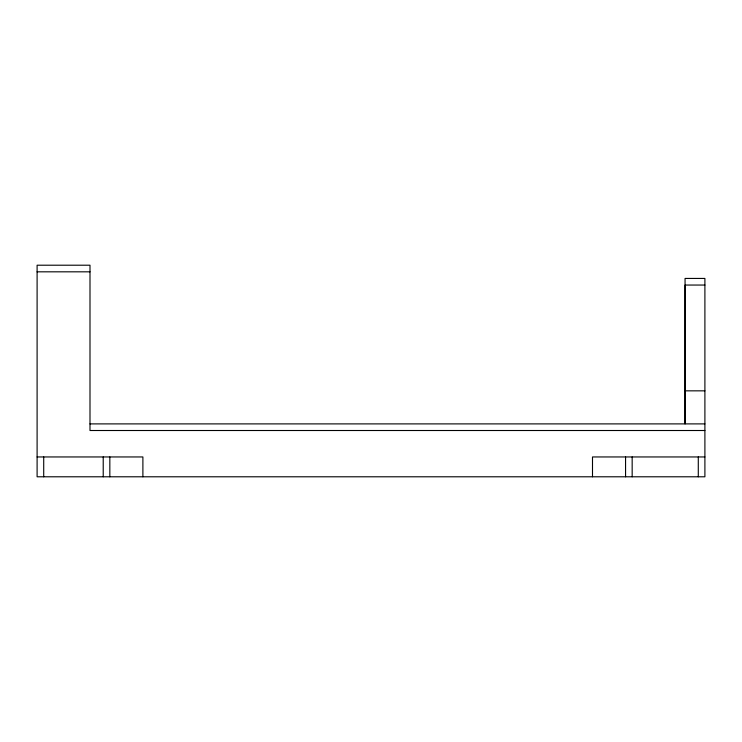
<?xml version="1.0" encoding="UTF-8"?>
<svg xmlns="http://www.w3.org/2000/svg" width="742" height="742" viewBox="0 0 742 742"><rect width="100%" height="100%" fill="white"/><g stroke="black" fill="none" stroke-linecap="round" stroke-linejoin="round"><path stroke-width="1.11" d="M685.07 423.497L685.098 285.049L704.9 285.049M37.1 271.822L89.995 271.822M685.061 390.839L704.9 390.839M89.995 423.895L704.9 423.895M704.9 430.508L89.995 430.508L89.995 265.209L37.1 265.209L37.1 476.791L704.9 476.791L704.9 278.435L685.061 278.435L685.061 423.895M37.1 456.951L142.891 456.951L142.891 476.791M704.9 456.951L592.496 456.951L592.496 476.791M698.287 456.951L698.287 476.791M632.165 456.951L632.165 476.791M625.562 456.951L625.562 476.791M109.835 456.951L109.835 476.791M103.221 456.951L103.221 476.791M43.713 456.951L43.713 476.791"/></g></svg>
